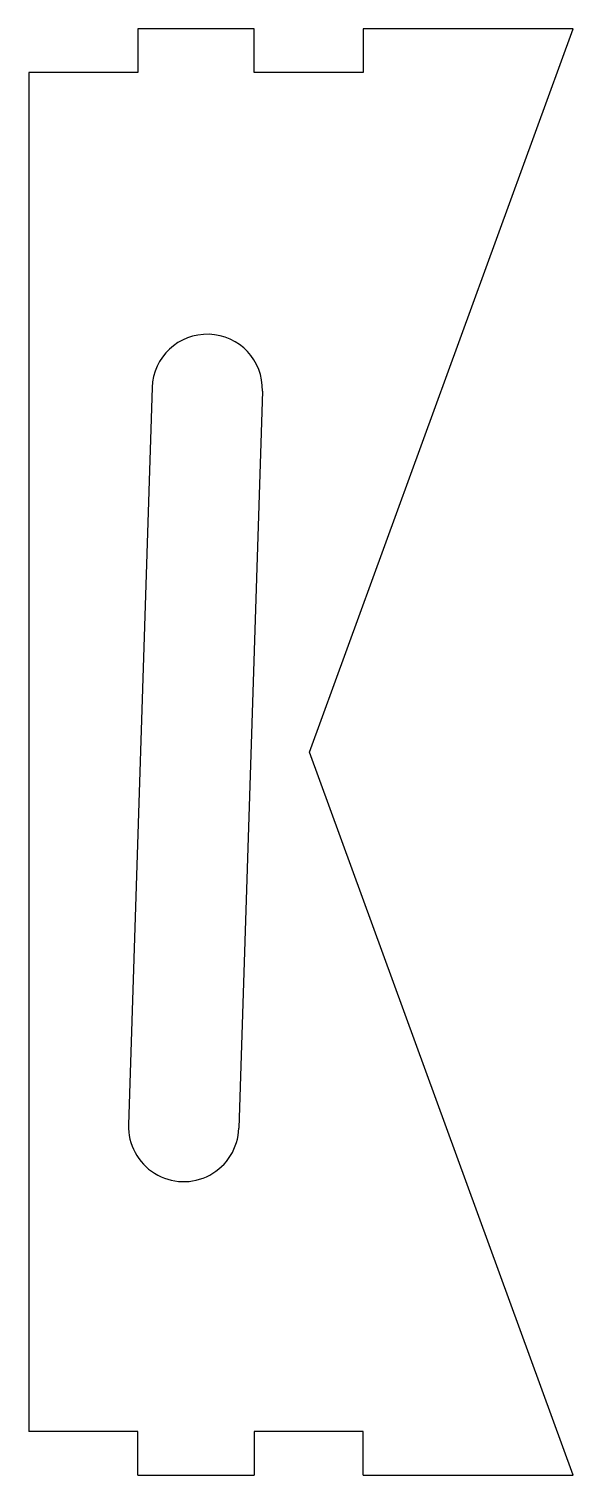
# Model space of a CAD drawing. Header units: millimetres. Extents: x -164 to -64, y -133 to 133.
import ezdxf

# ---------------------------------------------------------------- set-up
doc = ezdxf.new("R2010")
doc.units = ezdxf.units.MM
doc.layers.add('Shape2DView012', color=7, linetype='CONTINUOUS')

msp = doc.modelspace()

# ---------------------------------------------------------------- linework, layer by layer
at = {"layer": 'Shape2DView012'}
for p, q in [((-143.946, 133), (-143.946, 125)), ((-122.549, 133), (-143.946, 133)), ((-122.549, 125), (-122.549, 133)), ((-112.354, 0), (-63.946, 133)), ((-102.549, 133), (-102.549, 125)), ((-63.946, 133), (-102.549, 133)), ((-143.946, 125), (-163.946, 125)), ((-163.946, 125), (-163.946, -125)), ((-102.549, 125), (-122.549, 125)), ((-141.311, 67.0314), (-145.64, -68.5573)), ((-121.044, 66.3842), (-125.374, -69.2045)), ((-63.946, -133), (-112.354, 0)), ((-143.946, -125), (-163.946, -125)), ((-143.946, -133), (-143.946, -125)), ((-122.549, -125), (-122.549, -133)), ((-102.549, -125), (-122.549, -125)), ((-102.549, -133), (-102.549, -125)), ((-143.946, -133), (-122.549, -133)), ((-102.549, -133), (-63.946, -133))]:
    msp.add_line(p, q, dxfattribs=at)
for centre, start_param, end_param in [((-131.177, 66.7078), 4.68047, 1.53887), ((-135.507, -68.8809), 1.53887, 4.68047)]:
    msp.add_ellipse(centre, major_axis=(0, 10.1386), ratio=1, start_param=start_param, end_param=end_param, dxfattribs=at)

doc.saveas('drawing.dxf')
